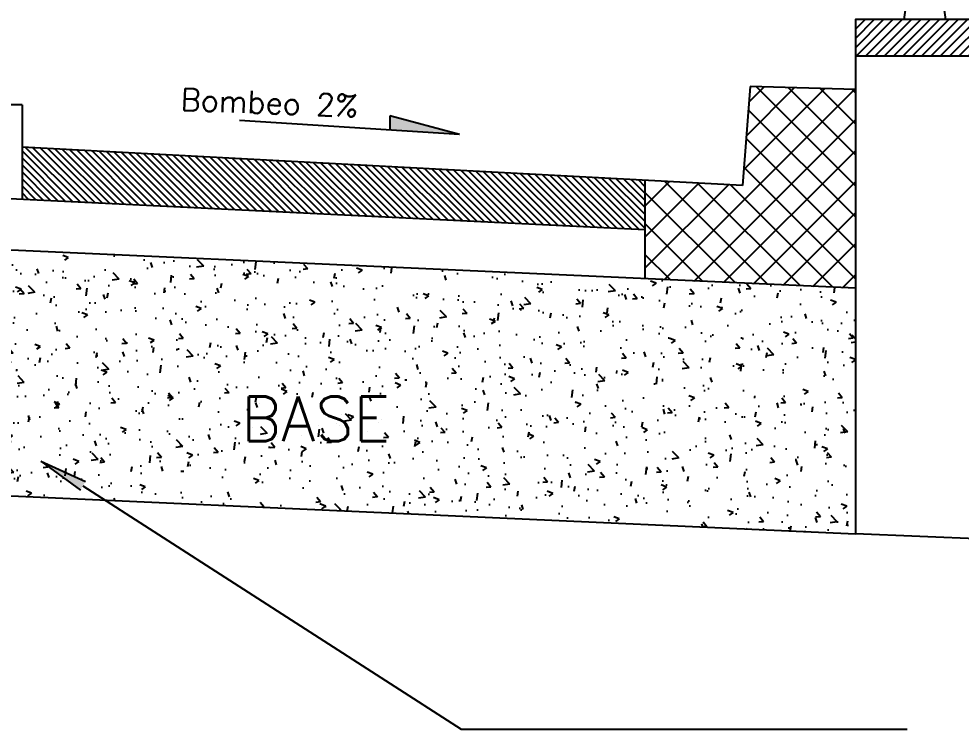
# Model space of a CAD drawing. Header units: millimetres. Extents: x 604022 to 1211550, y 1310365 to 2622648.
# Drawn here: x 604332.38 to 604346.2, y 1311053.88 to 1311064.3 of the extents above; entities that cross this region are included whole.
import ezdxf

# ---------------------------------------------------------------- set-up
doc = ezdxf.new("R2010")
doc.units = ezdxf.units.MM
doc.layers.add('acera', color=8, linetype='Continuous')
doc.layers.add('datos y tabla de areas', color=170, linetype='Continuous')
doc.styles.add('ROMANS', font='ROMANS', dxfattribs={"height": 0.2})

# ---------------------------------------------------------------- blocks, each defined once
blk = doc.blocks.new('A$C42CB68AE')
at = {"color": 0, "linetype": 'ByBlock'}
for p, q in [((0, 0), (0.1016, 0.7592)), ((0.3556, 0), (0.254, 0.7592)), ((0, 0), (0.3556, 0))]:
    blk.add_line(p, q, dxfattribs=at)

msp = doc.modelspace()

# ---------------------------------------------------------------- hatches: boundary and pattern name
h = msp.add_hatch()
h.set_pattern_fill('ANSI31', color=8, scale=0.580119, style=0)
h.set_pattern_definition([(135, (765747.76164, 1001394.8831), (0.051275786394, 0.051275786394), [])])
h.paths.add_polyline_path([(604332.429, 1311062.413), (604341.562, 1311061.929), (604341.562, 1311061.206), (604332.429, 1311061.654)])
at = {"layer": 'acera'}
h = msp.add_hatch(dxfattribs=at)
h.set_pattern_fill('ANSI31', color=8, scale=0.773492, style=0)
h.set_pattern_definition([(45, (351584.55887, 828146.74144), (-0.068367715192, 0.068367715192), [])])
h.paths.add_polyline_path([(604349.792, 1311064.288), (604344.649, 1311064.288), (604344.649, 1311063.755), (604349.792, 1311063.755)])
for points in [[(604338.841, 1311062.601), (604337.82, 1311062.875), (604337.82, 1311062.666)], [(604333.284, 1311057.384), (604333.357, 1311057.509), (604332.701, 1311057.807)]]:
    msp.add_hatch(color=7, dxfattribs=at).paths.add_polyline_path(points)
at = {"layer": 'acera', "true_color": 0xe3e3e3}
h = msp.add_hatch(dxfattribs=at)
h.set_pattern_fill('AR-CONC', color=254, scale=0.116024, style=0)
h.set_pattern_definition([(130, (857079.0195, 828146.74144), (-0.83219295055, -0.0728074493), [0.087017895, -0.9571968455]), (185, (857079.0195, 828146.7414), (0.1609846531, 0.8727223486), [0.069614316, -0.7657574764]), (79.5486, (857078.95016, 828146.7354), (-0.6712089155, 0.7999143695), [0.0739538288, -0.8134921429]), (133.8158, (857079.0195, 828146.9735), (-1.2382542608, -0.1920415496), [0.1305268426, -1.4357952683]), (83.3644, (857078.9163, 828146.9575), (-1.0844317495, 1.1302091554), [0.1109307468, -1.2202380194]), (188.8158, (857079.0195, 828146.9735), (-1.0844308673, 1.1302100024), [0.104421474, -1.1486362146]), (159, (857078.9035, 828146.9155), (-0.69255460286, -0.4671339783), [0.087017895, -0.9571968455]), (214, (857078.9035, 828146.9155), (-0.2823038402, 0.8413470735), [0.069614316, -0.7657574764]), (108.5486, (857078.8458, 828146.87655), (-0.9748587268, 0.3742123322), [0.0739538288, -0.8134921429]), (142.5, (857079.0195, 828146.74144), (-0.01410833352, 0.38623629913), [0, -0.7564755676, 0, -0.77735986242, 0, -0.7686580729]), (172.5, (857079.0195, 828146.74144), (-0.305223432, 0.45761169267), [0, -0.44321114544, 0, -0.7390719886, 0, -0.29296024666]), (212.5, (857079.27824, 828146.74144), (-0.61936139633, -0.02616903282), [0, -0.29005965016, 0, -0.9049861085, 0, -1.20084695165]), (222.5, (857079.39426, 828146.74144), (-0.676635105, 0.1161456646), [0, -0.3770775452, 0, -0.6010035951, 0, -0.85277537146])])
h.paths.add_polyline_path([(604344.649, 1311060.345), (604344.649, 1311056.743), (604329.217, 1311057.437), (604329.217, 1311061.039)])

# ---------------------------------------------------------------- linework, layer by layer
for p in [(604329.217, 1311057.437), (604349.792, 1311056.531)]:
    msp.add_line(p, (604344.649, 1311056.743))
at = {"layer": 'acera', "color": 7}
for p, q in [((604344.649, 1311063.755), (604349.792, 1311063.755)), ((604332.429, 1311063.036), (604332.173, 1311063.036)), ((604332.429, 1311063.036), (604332.429, 1311061.654)), ((604338.841, 1311062.601), (604335.615, 1311062.805)), ((604338.841, 1311062.601), (604337.82, 1311062.875)), ((604337.82, 1311062.875), (604337.82, 1311062.666)), ((604329.217, 1311061.811), (604341.562, 1311061.206)), ((604344.649, 1311060.345), (604344.649, 1311056.743)), ((604332.701, 1311057.807), (604333.357, 1311057.509)), ((604332.701, 1311057.807), (604333.284, 1311057.384)), ((604333.32, 1311057.447), (604338.868, 1311053.877)), ((604338.868, 1311053.877), (604345.409, 1311053.877))]:
    msp.add_line(p, q, dxfattribs=at)
msp.add_lwpolyline([(604349.792, 1311064.288), (604344.649, 1311064.288), (604344.649, 1311063.755), (604349.792, 1311063.755)], close=True, dxfattribs=at)
at = {"layer": 'datos y tabla de areas', "color": 0}
for p, q in [((604344.649, 1311064.288), (604344.649, 1311060.345)), ((604341.848, 1311060.471), (604344.636, 1311063.259)), ((604343.105, 1311063.305), (604342.993, 1311061.853)), ((604343.012, 1311062.089), (604344.195, 1311063.273)), ((604343.05, 1311062.582), (604343.753, 1311063.286)), ((604343.088, 1311063.075), (604343.312, 1311063.299)), ((604344.649, 1311063.259), (604343.105, 1311063.305)), ((604344.649, 1311061.848), (604343.194, 1311063.303)), ((604344.649, 1311062.303), (604343.663, 1311063.289)), ((604344.649, 1311062.757), (604344.131, 1311063.275)), ((604344.649, 1311063.212), (604344.6, 1311063.26)), ((604344.649, 1311061.393), (604343.079, 1311062.963)), ((604342.283, 1311060.451), (604344.649, 1311062.817)), ((604344.649, 1311060.939), (604343.046, 1311062.541)), ((604342.993, 1311061.853), (604332.429, 1311062.413)), ((604342.718, 1311060.432), (604344.649, 1311062.362)), ((604344.649, 1311060.484), (604343.014, 1311062.119)), ((604341.562, 1311061.929), (604341.562, 1311060.484)), ((604341.562, 1311061.549), (604341.923, 1311061.91)), ((604341.562, 1311061.095), (604342.354, 1311061.887)), ((604341.562, 1311060.64), (604342.786, 1311061.864)), ((604343.366, 1311060.402), (604341.856, 1311061.913)), ((604343.842, 1311060.381), (604342.336, 1311061.888)), ((604344.318, 1311060.36), (604342.816, 1311061.862)), ((604343.153, 1311060.412), (604344.649, 1311061.908)), ((604342.89, 1311060.424), (604341.562, 1311061.752)), ((604343.588, 1311060.392), (604344.649, 1311061.453)), ((604342.414, 1311060.445), (604341.562, 1311061.297)), ((604344.649, 1311060.345), (604329.217, 1311061.039)), ((604344.023, 1311060.373), (604344.649, 1311060.998)), ((604341.938, 1311060.467), (604341.562, 1311060.842)), ((604344.458, 1311060.353), (604344.649, 1311060.544))]:
    msp.add_line(p, q, dxfattribs=at)

# ---------------------------------------------------------------- block references
at = {"layer": 'datos y tabla de areas', "color": 0, "xscale": -1.714792471796731, "yscale": 1.714792471796731, "zscale": 6.859168111401732}
msp.add_blockref('A$C42CB68AE', (604345.975, 1311064.288), dxfattribs=at)

# ---------------------------------------------------------------- texts
at = {"style": 'ROMANS'}
msp.add_text('Bombeo 2%%%', height=0.32632, rotation=357.8748, dxfattribs=at).set_placement((604334.751, 1311062.953))
at = {"color": 7, "style": 'ROMANS'}
msp.add_text('BASE', height=0.6526, dxfattribs=at).set_placement((604335.64, 1311058.102))

doc.saveas('drawing.dxf')
